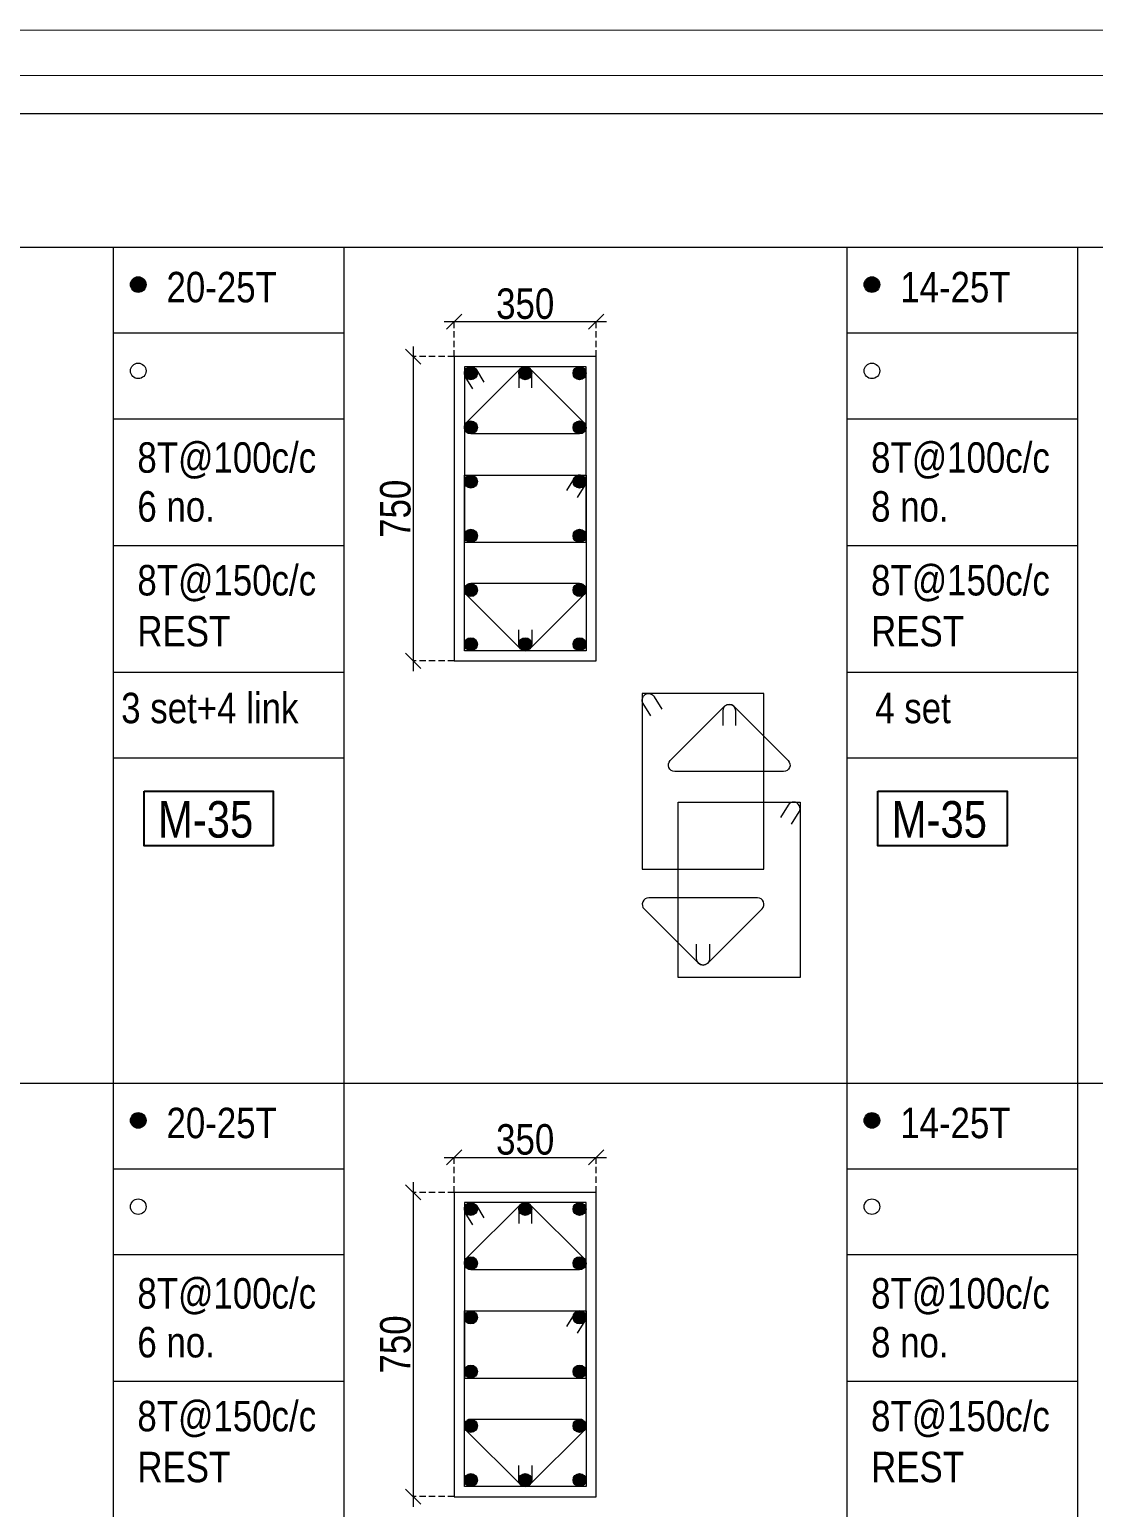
# Model space of a CAD drawing. Header units: millimetres. Extents: x 1112055 to 3390982, y -148532 to 766891.
# Drawn here: x 2276706 to 2287195, y 664033 to 678602 of the extents above; entities that cross this region are included whole.
import ezdxf
from ezdxf.enums import TextEntityAlignment as Align

# ---------------------------------------------------------------- set-up
doc = ezdxf.new("R2010")
doc.units = ezdxf.units.MM
doc.header["$PDMODE"] = 35
doc.header["$PDSIZE"] = -25
doc.linetypes.add('DASHED2', pattern=[0.375, 0.25, -0.125])
doc.linetypes.add('Hidden', pattern=[9.525, 6.35, -3.175])
for name, color, linetype, lineweight in [('B COL. SIZE DIM', 220, 'Continuous', 25), ('B COLSCH', 204, 'Continuous', 20), ('B COLUMN', 1, 'Hidden', 9), ('B STEEL', 34, 'Continuous', 15), ('B TITLE BLOCK', 250, 'Continuous', 0)]:
    doc.layers.add(name, color=color, linetype=linetype, lineweight=lineweight)
doc.layers.add('B TEXT', color=7, linetype='Continuous')
doc.styles.add('dim inside', font='romans.shx', dxfattribs={"width": 0.8, "height": 125})
doc.styles.add('SWINC', font='swissc.ttf')
doc.dimstyles.new('dim inside', dxfattribs={"dimtxt": 125, "dimasz": 100, "dimexe": 0, "dimexo": 0, "dimgap": 10, "dimtad": 0, "dimdec": 0, "dimzin": 0, "dimdsep": 46, "dimtxsty": 'dim inside', "dimblk": 'SMALL', "dimcen": 0.09, "dimadec": 0, "dimazin": 0, "dimtfac": 1, "dimtdec": 0, "dimtofl": 0, "dimtmove": 0, "dimatfit": 3, "dimfxl": 1, "dimtolj": 1, "dimtzin": 0, "dimarcsym": 2})

# ---------------------------------------------------------------- blocks, each defined once
blk = doc.blocks.new('_Oblique')
at = {"color": 0, "linetype": 'ByBlock', "lineweight": -2}
blk.add_line((-0.5, -0.5), (0.5, 0.5), dxfattribs=at)
blk = doc.blocks.new('*D3228')
at = {"layer": 'B COL. SIZE DIM', "color": 250, "lineweight": 9, "ltscale": 250, "transparency": 16777216}
blk.add_line((2280793, 667484), (2282393, 667484), dxfattribs=at)
at = {"layer": 'B COL. SIZE DIM', "color": 250, "linetype": 'DASHED2', "lineweight": 9, "ltscale": 250, "transparency": 16777216}
for p, q in [((2280893, 667139), (2280893, 667484)), ((2282293, 667139), (2282293, 667484))]:
    blk.add_line(p, q, dxfattribs=at)
at = {"layer": 'Defpoints', "color": 0, "transparency": 16777216}
for p in [(2282293, 667484), (2280893, 667139), (2282293, 667139)]:
    blk.add_point(p, dxfattribs=at)
at = {"layer": 'B COL. SIZE DIM', "color": 250, "lineweight": 9, "transparency": 16777216, "xscale": 150, "yscale": 150, "zscale": 150, "rotation": 180}
blk.add_blockref('_Oblique', (2280893, 667484), dxfattribs=at)
at = {"layer": 'B COL. SIZE DIM', "color": 250, "lineweight": 9, "transparency": 16777216, "xscale": 150, "yscale": 150, "zscale": 150}
blk.add_blockref('_Oblique', (2282293, 667484), dxfattribs=at)
at = {"layer": 'B COL. SIZE DIM', "color": 6, "transparency": 16777216, "insert": (2281593, 667659), "char_height": 300, "attachment_point": 5, "style": 'SWINC'}
blk.add_mtext('\\A1;350', dxfattribs=at)
blk = doc.blocks.new('*D3229')
at = {"layer": 'B COL. SIZE DIM', "color": 250, "lineweight": 9, "ltscale": 250, "transparency": 16777216}
blk.add_line((2280489, 667239), (2280489, 664039), dxfattribs=at)
at = {"layer": 'B COL. SIZE DIM', "color": 250, "linetype": 'DASHED2', "lineweight": 9, "ltscale": 250, "transparency": 16777216}
for p, q in [((2280893, 667139), (2280489, 667139)), ((2280893, 664139), (2280489, 664139))]:
    blk.add_line(p, q, dxfattribs=at)
at = {"layer": 'Defpoints', "color": 0, "transparency": 16777216}
for p in [(2280893, 667139), (2280489, 664139), (2280893, 664139)]:
    blk.add_point(p, dxfattribs=at)
at = {"layer": 'B COL. SIZE DIM', "color": 250, "lineweight": 9, "transparency": 16777216, "xscale": 150, "yscale": 150, "zscale": 150}
for p, rotation in [((2280489, 667139), 90), ((2280489, 664139), 270)]:
    blk.add_blockref('_Oblique', p, dxfattribs=dict(at, rotation=rotation))
at = {"layer": 'B COL. SIZE DIM', "color": 6, "transparency": 16777216, "insert": (2280314, 665639), "char_height": 300, "attachment_point": 5, "rotation": 90, "style": 'SWINC'}
blk.add_mtext('\\A1;750', dxfattribs=at)
blk = doc.blocks.new('*D3230')
at = {"layer": 'B COL. SIZE DIM', "color": 250, "lineweight": 9, "ltscale": 250, "transparency": 16777216}
blk.add_line((2280793, 675723), (2282393, 675723), dxfattribs=at)
at = {"layer": 'B COL. SIZE DIM', "color": 250, "linetype": 'DASHED2', "lineweight": 9, "ltscale": 250, "transparency": 16777216}
for p, q in [((2280893, 675378), (2280893, 675723)), ((2282293, 675378), (2282293, 675723))]:
    blk.add_line(p, q, dxfattribs=at)
at = {"layer": 'Defpoints', "color": 0, "transparency": 16777216}
for p in [(2282293, 675723), (2280893, 675378), (2282293, 675378)]:
    blk.add_point(p, dxfattribs=at)
at = {"layer": 'B COL. SIZE DIM', "color": 250, "lineweight": 9, "transparency": 16777216, "xscale": 150, "yscale": 150, "zscale": 150, "rotation": 180}
blk.add_blockref('_Oblique', (2280893, 675723), dxfattribs=at)
at = {"layer": 'B COL. SIZE DIM', "color": 250, "lineweight": 9, "transparency": 16777216, "xscale": 150, "yscale": 150, "zscale": 150}
blk.add_blockref('_Oblique', (2282293, 675723), dxfattribs=at)
at = {"layer": 'B COL. SIZE DIM', "color": 6, "transparency": 16777216, "insert": (2281593, 675898), "char_height": 300, "attachment_point": 5, "style": 'SWINC'}
blk.add_mtext('\\A1;350', dxfattribs=at)
blk = doc.blocks.new('*D3231')
at = {"layer": 'B COL. SIZE DIM', "color": 250, "lineweight": 9, "ltscale": 250, "transparency": 16777216}
blk.add_line((2280489, 675478), (2280489, 672278), dxfattribs=at)
at = {"layer": 'B COL. SIZE DIM', "color": 250, "linetype": 'DASHED2', "lineweight": 9, "ltscale": 250, "transparency": 16777216}
for p, q in [((2280893, 675378), (2280489, 675378)), ((2280893, 672378), (2280489, 672378))]:
    blk.add_line(p, q, dxfattribs=at)
at = {"layer": 'Defpoints', "color": 0, "transparency": 16777216}
for p in [(2280893, 675378), (2280489, 672378), (2280893, 672378)]:
    blk.add_point(p, dxfattribs=at)
at = {"layer": 'B COL. SIZE DIM', "color": 250, "lineweight": 9, "transparency": 16777216, "xscale": 150, "yscale": 150, "zscale": 150}
for p, rotation in [((2280489, 675378), 90), ((2280489, 672378), 270)]:
    blk.add_blockref('_Oblique', p, dxfattribs=dict(at, rotation=rotation))
at = {"layer": 'B COL. SIZE DIM', "color": 6, "transparency": 16777216, "insert": (2280314, 673878), "char_height": 300, "attachment_point": 5, "rotation": 90, "style": 'SWINC'}
blk.add_mtext('\\A1;750', dxfattribs=at)

msp = doc.modelspace()

# ---------------------------------------------------------------- hatches: boundary and pattern name
at = {"layer": 'B STEEL', "lineweight": 9, "ltscale": 0.5}
h = msp.add_hatch(color=34, dxfattribs=at)
edge = h.paths.add_edge_path()
edge.add_arc((2277777.9, 676087.6), 76.8, 0, 360)
h = msp.add_hatch(color=34, dxfattribs=at)
edge = h.paths.add_edge_path()
edge.add_arc((2285011.4, 676087.6), 76.8, 0, 360)
h = msp.add_hatch(color=34, dxfattribs=at)
edge = h.paths.add_edge_path()
edge.add_arc((2281057.1, 675214.5), 64, 0, 360)
h = msp.add_hatch(color=34, dxfattribs=at)
edge = h.paths.add_edge_path()
edge.add_arc((2281593, 675214.5), 64, 180, 540, ccw=False)
h = msp.add_hatch(color=34, dxfattribs=at)
edge = h.paths.add_edge_path()
edge.add_arc((2282129, 675214.5), 64, 180, 540, ccw=False)
at = {"layer": 'B STEEL', "lineweight": 30}
h = msp.add_hatch(color=34, dxfattribs=at)
edge = h.paths.add_edge_path()
edge.add_arc((2281057.1, 674680.1), 64, 0, 360)
h = msp.add_hatch(color=34, dxfattribs=at)
edge = h.paths.add_edge_path()
edge.add_arc((2282129, 674680.1), 64, 0, 360)
h = msp.add_hatch(color=34, dxfattribs=at)
edge = h.paths.add_edge_path()
edge.add_arc((2281057.1, 674145.7), 64, 0, 360)
h = msp.add_hatch(color=34, dxfattribs=at)
edge = h.paths.add_edge_path()
edge.add_arc((2282129, 674145.7), 64, 0, 360)
h = msp.add_hatch(color=34, dxfattribs=at)
edge = h.paths.add_edge_path()
edge.add_arc((2281057.1, 673611.3), 64, 0, 360)
h = msp.add_hatch(color=34, dxfattribs=at)
edge = h.paths.add_edge_path()
edge.add_arc((2282129, 673611.3), 64, 0, 360)
h = msp.add_hatch(color=34, dxfattribs=at)
edge = h.paths.add_edge_path()
edge.add_arc((2281057.1, 673076.9), 64, 0, 360)
h = msp.add_hatch(color=34, dxfattribs=at)
edge = h.paths.add_edge_path()
edge.add_arc((2282129, 673076.9), 64, 0, 360)
at = {"layer": 'B STEEL', "lineweight": 9, "ltscale": 0.5}
h = msp.add_hatch(color=34, dxfattribs=at)
edge = h.paths.add_edge_path()
edge.add_arc((2281057.1, 672542.5), 64, 0, 360, ccw=False)
h = msp.add_hatch(color=34, dxfattribs=at)
edge = h.paths.add_edge_path()
edge.add_arc((2281593, 672542.5), 64, -180, 180)
h = msp.add_hatch(color=34, dxfattribs=at)
edge = h.paths.add_edge_path()
edge.add_arc((2282129, 672542.5), 64, -180, 180)
h = msp.add_hatch(color=34, dxfattribs=at)
edge = h.paths.add_edge_path()
edge.add_arc((2277777.9, 667847.8), 76.8, 0, 360)
h = msp.add_hatch(color=34, dxfattribs=at)
edge = h.paths.add_edge_path()
edge.add_arc((2285011.4, 667847.8), 76.8, 0, 360)
h = msp.add_hatch(color=34, dxfattribs=at)
edge = h.paths.add_edge_path()
edge.add_arc((2281057.1, 666974.6), 64, 0, 360)
h = msp.add_hatch(color=34, dxfattribs=at)
edge = h.paths.add_edge_path()
edge.add_arc((2281593, 666974.6), 64, 180, 540, ccw=False)
h = msp.add_hatch(color=34, dxfattribs=at)
edge = h.paths.add_edge_path()
edge.add_arc((2282129, 666974.6), 64, 180, 540, ccw=False)
at = {"layer": 'B STEEL', "lineweight": 30}
h = msp.add_hatch(color=34, dxfattribs=at)
edge = h.paths.add_edge_path()
edge.add_arc((2281057.1, 666440.2), 64, 0, 360)
h = msp.add_hatch(color=34, dxfattribs=at)
edge = h.paths.add_edge_path()
edge.add_arc((2282129, 666440.2), 64, 0, 360)
h = msp.add_hatch(color=34, dxfattribs=at)
edge = h.paths.add_edge_path()
edge.add_arc((2281057.1, 665905.8), 64, 0, 360)
h = msp.add_hatch(color=34, dxfattribs=at)
edge = h.paths.add_edge_path()
edge.add_arc((2282129, 665905.8), 64, 0, 360)
h = msp.add_hatch(color=34, dxfattribs=at)
edge = h.paths.add_edge_path()
edge.add_arc((2281057.1, 665371.4), 64, 0, 360)
h = msp.add_hatch(color=34, dxfattribs=at)
edge = h.paths.add_edge_path()
edge.add_arc((2282129, 665371.4), 64, 0, 360)
h = msp.add_hatch(color=34, dxfattribs=at)
edge = h.paths.add_edge_path()
edge.add_arc((2281057.1, 664837), 64, 0, 360)
h = msp.add_hatch(color=34, dxfattribs=at)
edge = h.paths.add_edge_path()
edge.add_arc((2282129, 664837), 64, 0, 360)
at = {"layer": 'B STEEL', "lineweight": 9, "ltscale": 0.5}
h = msp.add_hatch(color=34, dxfattribs=at)
edge = h.paths.add_edge_path()
edge.add_arc((2281057.1, 664302.7), 64, 0, 360, ccw=False)
h = msp.add_hatch(color=34, dxfattribs=at)
edge = h.paths.add_edge_path()
edge.add_arc((2281593, 664302.7), 64, -180, 180)
h = msp.add_hatch(color=34, dxfattribs=at)
edge = h.paths.add_edge_path()
edge.add_arc((2282129, 664302.7), 64, -180, 180)

# ---------------------------------------------------------------- linework, layer by layer
at = {"layer": 'B COLSCH', "color": 250, "lineweight": 0}
for p, q in [((2203002.6, 677775), (2375997.6, 677775)), ((2203002.6, 676456), (2375997.6, 676456)), ((2277531.6, 676456), (2277531.6, 627016.9)), ((2279806, 676456), (2279806, 618141.8)), ((2284765.1, 676456), (2284765.1, 627016.9)), ((2287039.5, 676456), (2287039.5, 618141.8)), ((2277531.6, 675611), (2279806, 675611)), ((2284765.1, 675611), (2287039.5, 675611)), ((2277531.6, 674766), (2279806, 674766)), ((2284765.1, 674766), (2287039.5, 674766)), ((2277531.6, 673516.2), (2279806, 673516.2)), ((2284765.1, 673516.2), (2287039.5, 673516.2)), ((2277531.6, 672266.4), (2279806, 672266.4)), ((2284765.1, 672266.4), (2287039.5, 672266.4)), ((2277531.6, 671421.4), (2279806, 671421.4)), ((2284765.1, 671421.4), (2287039.5, 671421.4)), ((2203002.6, 668216.1), (2375997.6, 668216.1)), ((2277531.6, 667371.1), (2279806, 667371.1)), ((2284765.1, 667371.1), (2287039.5, 667371.1)), ((2277531.6, 666526.1), (2279806, 666526.1)), ((2284765.1, 666526.1), (2287039.5, 666526.1)), ((2277531.6, 665276.3), (2279806, 665276.3)), ((2284765.1, 665276.3), (2287039.5, 665276.3))]:
    msp.add_line(p, q, dxfattribs=at)
at = {"layer": 'B COLUMN', "color": 1, "linetype": 'ByBlock', "lineweight": 20}
for points in [[(2280893, 672378.5), (2282293, 672378.5), (2282293, 675378.5), (2280893, 675378.5)], [(2280893, 664138.6), (2282293, 664138.6), (2282293, 667138.6), (2280893, 667138.6)]]:
    msp.add_lwpolyline(points, close=True, dxfattribs=at)
at = {"layer": 'B STEEL', "color": 34, "lineweight": 9, "ltscale": 0.5}
for points in [[(2280993, 673547.3), (2282193, 673547.3), (2282193, 675278.5), (2280993, 675278.5)], [(2280993, 674209.7), (2282193, 674209.7), (2282193, 672478.5), (2280993, 672478.5)], [(2282746.6, 670324.6), (2283946.6, 670324.6), (2283946.6, 672055.8), (2282746.6, 672055.8)], [(2283102.6, 670987), (2284302.6, 670987), (2284302.6, 669255.8), (2283102.6, 669255.8)], [(2280993, 665307.4), (2282193, 665307.4), (2282193, 667038.6), (2280993, 667038.6)], [(2280993, 665969.8), (2282193, 665969.8), (2282193, 664238.6), (2280993, 664238.6)]]:
    msp.add_lwpolyline(points, close=True, dxfattribs=at)
for points in [[(2281077.3, 675059.4), (2281002.5, 675180.9, -1), (2281111.6, 675248), (2281186.3, 675126.5)], [(2281657.1, 675071.8), (2281657.1, 675214.5, 1), (2281529, 675214.5), (2281529, 675071.8)], [(2282108.8, 673990.6), (2282183.5, 674112.1, 1), (2282074.5, 674179.2), (2281999.7, 674057.7)], [(2281657.1, 672685.1), (2281657.1, 672542.5, -1), (2281529, 672542.5), (2281529, 672685.1)], [(2281657.1, 672685.1), (2281657.1, 672542.5, -1), (2281529, 672542.5), (2281529, 672685.1)], [(2282830.9, 671836.8), (2282756.1, 671958.3, -1), (2282865.2, 672025.4), (2282940, 671903.9)], [(2283668.1, 671742.7), (2283668.1, 671885.3, 1), (2283540.1, 671885.3), (2283540.1, 671742.7)], [(2284218.4, 670768), (2284293.1, 670889.5, 1), (2284184.1, 670956.6), (2284109.3, 670835.1)], [(2283410.7, 669586.2), (2283410.7, 669443.5, -1), (2283282.6, 669443.5), (2283282.6, 669586.2)], [(2281077.3, 666819.6), (2281002.5, 666941.1, -1), (2281111.6, 667008.2), (2281186.3, 666886.7)], [(2281657.1, 666832), (2281657.1, 666974.6, 1), (2281529, 666974.6), (2281529, 666832)], [(2282108.8, 665750.8), (2282183.5, 665872.3, 1), (2282074.5, 665939.4), (2281999.7, 665817.9)], [(2281657.1, 664445.3), (2281657.1, 664302.7, -1), (2281529, 664302.7), (2281529, 664445.3)], [(2281657.1, 664445.3), (2281657.1, 664302.7, -1), (2281529, 664302.7), (2281529, 664445.3)]]:
    msp.add_lwpolyline(points, format="xyb", dxfattribs=at)
for points in [[(2281638.2, 675259.8), (2282174.2, 674725.4, -0.6687154), (2282129, 674616), (2281057.1, 674616, -0.6687154), (2281011.9, 674725.4), (2281547.8, 675259.8, -0.4133445)], [(2281638.2, 672497.2), (2282174.2, 673031.6, 0.6687154), (2282129, 673140.9), (2281057.1, 673140.9, 0.6687154), (2281011.9, 673031.6), (2281547.8, 672497.2, 0.4133445)], [(2283649.3, 671930.7), (2284185.3, 671396.3, -0.6687154), (2284140.1, 671286.9), (2283068.1, 671286.9, -0.6687154), (2283022.9, 671396.3), (2283558.9, 671930.7, -0.4133445)], [(2283391.9, 669398.2), (2283927.8, 669932.6, 0.6687154), (2283882.6, 670041.9), (2282810.7, 670041.9, 0.6687154), (2282765.5, 669932.6), (2283301.4, 669398.2, 0.4133445)], [(2281638.2, 667020), (2282174.2, 666485.6, -0.6687154), (2282129, 666376.2), (2281057.1, 666376.2, -0.6687154), (2281011.9, 666485.6), (2281547.8, 667020, -0.4133445)], [(2281638.2, 664257.3), (2282174.2, 664791.7, 0.6687154), (2282129, 664901.1), (2281057.1, 664901.1, 0.6687154), (2281011.9, 664791.7), (2281547.8, 664257.3, 0.4133445)]]:
    msp.add_lwpolyline(points, format="xyb", close=True, dxfattribs=at)
for centre, radius in [((2277777.9, 676087.6), 76.8), ((2285011.4, 676087.6), 76.8), ((2277777.9, 675237.4), 76.8), ((2285011.4, 675237.4), 76.8), ((2281057.1, 675214.5), 64), ((2281593, 675214.5), 64), ((2282129, 675214.5), 64), ((2281057.1, 674680.1), 64), ((2282129, 674680.1), 64), ((2281057.1, 674145.7), 64), ((2282129, 674145.7), 64), ((2281057.1, 673611.3), 64), ((2282129, 673611.3), 64), ((2281057.1, 673076.9), 64), ((2282129, 673076.9), 64), ((2281057.1, 672542.5), 64), ((2281593, 672542.5), 64), ((2282129, 672542.5), 64), ((2277777.9, 667847.8), 76.8), ((2285011.4, 667847.8), 76.8), ((2277777.9, 666997.5), 76.8), ((2281057.1, 666974.6), 64), ((2281593, 666974.6), 64), ((2282129, 666974.6), 64), ((2285011.4, 666997.5), 76.8), ((2281057.1, 666440.2), 64), ((2282129, 666440.2), 64), ((2281057.1, 665905.8), 64), ((2282129, 665905.8), 64), ((2281057.1, 665371.4), 64), ((2282129, 665371.4), 64), ((2281057.1, 664837), 64), ((2282129, 664837), 64), ((2281057.1, 664302.7), 64), ((2281593, 664302.7), 64), ((2282129, 664302.7), 64)]:
    msp.add_circle(centre, radius, dxfattribs=at)
at = {"layer": 'B TEXT', "color": 1}
for points in [[(2277835.2, 671092.4), (2279109.8, 671092.4), (2279109.8, 670554.4), (2277835.2, 670554.4)], [(2285068.8, 671092.4), (2286343.4, 671092.4), (2286343.4, 670554.4), (2285068.8, 670554.4)]]:
    msp.add_lwpolyline(points, close=True, dxfattribs=at)
at = {"layer": 'B TITLE BLOCK', "color": 1, "const_width": 10.1}
msp.add_lwpolyline([(2202163.6, 678597.2), (2202163.6, 599270.5), (2390290, 599270.5), (2390290, 678597.2)], close=True, dxfattribs=at)
at = {"layer": 'B TITLE BLOCK', "color": 250, "lineweight": 0, "const_width": 10.1}
msp.add_lwpolyline([(2202612.1, 678148.7), (2202612.1, 599718.9), (2389841.5, 599718.9), (2389841.5, 678148.7)], close=True, dxfattribs=at)

# ---------------------------------------------------------------- texts
at = {"layer": 'B TEXT', "style": 'SWINC'}
for s, p in [('20-25T', (2278056.4, 675913.1)), ('14-25T', (2285289.9, 675913.1)), ('8T@100c/c', (2277769.4, 674233.2)), ('8T@100c/c', (2285003, 674233.2)), ('6 no.', (2277769.4, 673751.5)), ('8 no.', (2285003, 673751.5)), ('8T@150c/c', (2277769.4, 673023.4)), ('8T@150c/c', (2285003, 673023.4)), ('REST', (2277769.4, 672521)), ('REST', (2285003, 672521)), ('3 set+4 link', (2277609.8, 671763.9)), ('4 set', (2285043.5, 671763.9)), ('20-25T', (2278056.4, 667673.2)), ('14-25T', (2285289.9, 667673.2)), ('8T@100c/c', (2277769.4, 665993.4)), ('8T@100c/c', (2285003, 665993.4)), ('6 no.', (2277769.4, 665511.6)), ('8 no.', (2285003, 665511.6)), ('8T@150c/c', (2277769.4, 664783.5)), ('8T@150c/c', (2285003, 664783.5)), ('REST', (2277769.4, 664281.1)), ('REST', (2285003, 664281.1))]:
    msp.add_text(s, height=300, dxfattribs=at).set_placement(p)
at = {"layer": 'B TEXT', "color": 1, "style": 'SWINC'}
for p in [(2277972.6, 670527.9), (2285206.1, 670527.9)]:
    msp.add_text('M-35', height=360, dxfattribs=at).set_placement(p, align=Align.BOTTOM_LEFT)

# ---------------------------------------------------------------- dimensions: what is measured, and where the dimension line sits
at = {"layer": 'B COL. SIZE DIM', "color": 250, "ltscale": 250}
for base, p1, p2, picture, middle in [((2282293, 675723.4), (2280893, 675378.5), (2282293, 675378.5), '*D3230', (2281593, 675898.4)), ((2282293, 667483.6), (2280893, 667138.6), (2282293, 667138.6), '*D3228', (2281593, 667658.6))]:
    dim = msp.add_linear_dim(base=base, p1=p1, p2=p2, dimstyle='dim inside', override={"dimtxt": 300, "dimasz": 150, "dimgap": 25, "dimtad": 3, "dimlfac": 0.25, "dimtxsty": 'SWINC', "dimblk1": 'Oblique', "dimblk2": 'Oblique', "dimsah": 1, "dimdle": 100, "dimclrd": 250, "dimclre": 250, "dimclrt": 6, "dimfxl": 1000, "dimlwd": 9, "dimlwe": 9}, dxfattribs=at)
    dim.commit()
    dim.dimension.update_dxf_attribs({"geometry": picture, "text_midpoint": middle})
for base, p1, p2, picture, middle in [((2280489.2, 672378.5), (2280893, 675378.5), (2280893, 672378.5), '*D3231', (2280314.2, 673878.5)), ((2280489.2, 664138.6), (2280893, 667138.6), (2280893, 664138.6), '*D3229', (2280314.2, 665638.6))]:
    dim = msp.add_linear_dim(base=base, p1=p1, p2=p2, angle=90, dimstyle='dim inside', override={"dimtxt": 300, "dimasz": 150, "dimgap": 25, "dimtad": 3, "dimlfac": 0.25, "dimtxsty": 'SWINC', "dimblk1": 'Oblique', "dimblk2": 'Oblique', "dimsah": 1, "dimdle": 100, "dimclrd": 250, "dimclre": 250, "dimclrt": 6, "dimfxl": 1000, "dimlwd": 9, "dimlwe": 9}, dxfattribs=at)
    dim.commit()
    dim.dimension.update_dxf_attribs({"geometry": picture, "text_midpoint": middle})

doc.saveas('drawing.dxf')
